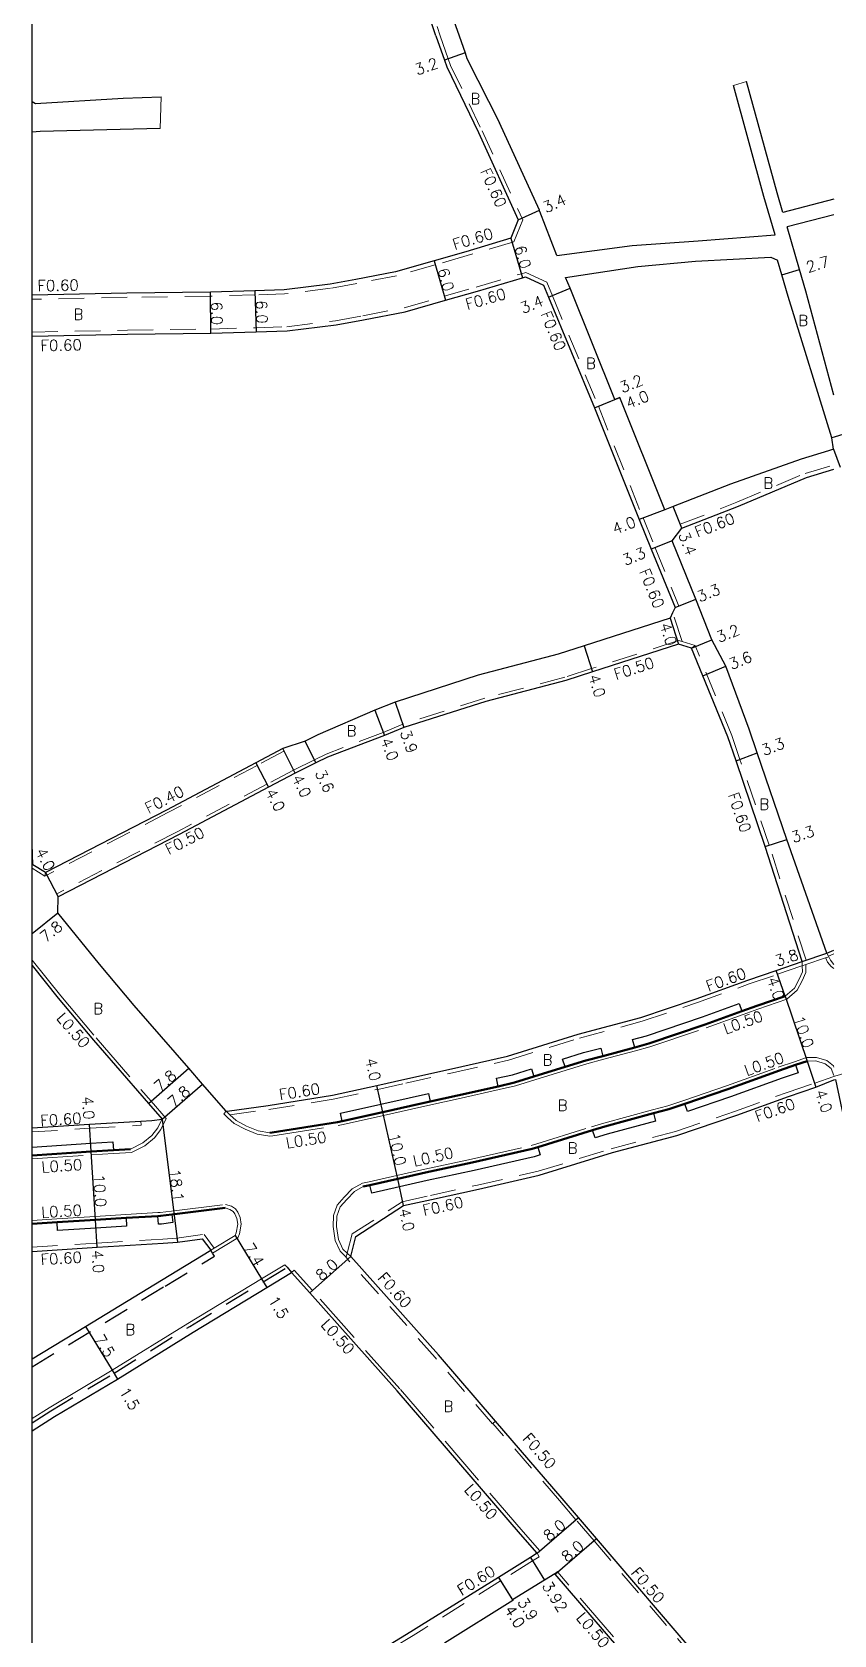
# Model space of a CAD drawing. Header units: metres. Extents: x -1600 to -800, y -111003 to -110400.
# Drawn here: x -1600 to -1482.8, y -110879.9 to -110645.8 of the extents above; entities that cross this region are included whole.
import ezdxf

# ---------------------------------------------------------------- set-up
doc = ezdxf.new("R2010")
doc.units = ezdxf.units.M
doc.header["$LTSCALE"] = 2.5
for name, pattern in [('22320', [2.5, 1.5, -1]), ('2233000', [4, 3, -1]), ('51070', [2.5, 1.5, -1])]:
    doc.linetypes.add(name, pattern=pattern)
for name, color, linetype, lineweight in [('2101000', 177, 'Continuous', 30), ('2102000', 191, 'Continuous', 30), ('2102001', 191, 'Continuous', 9), ('2213000', 6, 'Continuous', 9), ('2227000', 3, 'Continuous', 50), ('2232000', 4, '22320', 9), ('2233000', 62, '2233000', 9), ('9201100', 215, 'Continuous', 30), ('9203500', 155, 'Continuous', 30)]:
    doc.layers.add(name, color=color, linetype=linetype, lineweight=lineweight)
for name, color, linetype in [('2236100', 96, 'Continuous'), ('5107000', 24, '51070'), ('9201500', 222, 'Continuous'), ('9202100', 82, 'Continuous'), ('999', 7, 'Continuous')]:
    doc.layers.add(name, color=color, linetype=linetype)
doc.styles.add('Dm_Anotation', font='txt.shx', dxfattribs={"bigfont": 'pscdm.shx'})

msp = doc.modelspace()

# ---------------------------------------------------------------- linework, layer by layer
at = {"layer": '2101000'}
for points in [[(-1540.99, -110646.3), (-1541.38, -110645.15), (-1545.35, -110633.45), (-1546.8, -110628.9), (-1551.21, -110613.19), (-1562.09, -110582.74), (-1570.2, -110556.97), (-1572.84, -110556.05)], [(-1542.72, -110631.49), (-1542.42, -110632.43), (-1538.35, -110644.12), (-1537.59, -110646.3)], [(-1540.99, -110646.3), (-1539.73, -110649.87), (-1539.38, -110650.87), (-1534.76, -110660.44), (-1528.93, -110673.21), (-1530.01, -110675.9), (-1536.59, -110677.86), (-1541.23, -110679.18), (-1546.86, -110680.78), (-1552.66, -110681.91), (-1556.45, -110682.59), (-1563.16, -110683.43), (-1567.42, -110683.56), (-1573.94, -110683.76), (-1586.13, -110683.91), (-1600, -110684.2)], [(-1537.59, -110646.3), (-1536.71, -110648.81), (-1536.43, -110649.61), (-1531.67, -110659.03)], [(-1523.28, -110678.39), (-1525.76, -110671.98), (-1525.84, -110671.79), (-1531.67, -110659.03)], [(-1482.79, -110698.82), (-1486.89, -110683.64), (-1487.82, -110680.46), (-1489.65, -110674.23)], [(-1482.86, -110706.72), (-1483.11, -110705.03), (-1489.48, -110684.42), (-1490.42, -110681.22), (-1491.04, -110679.1)], [(-1600, -110690.2), (-1586.03, -110689.91), (-1573.86, -110689.76), (-1567.24, -110689.56), (-1562.69, -110689.42), (-1555.55, -110688.52), (-1551.55, -110687.81), (-1545.46, -110686.63), (-1539.58, -110684.95), (-1534.91, -110683.62), (-1528.3, -110681.65), (-1527.87, -110681.52), (-1525.24, -110682.73)], [(-1525.24, -110682.73), (-1524.5, -110684.51), (-1517.78, -110700.65), (-1511.26, -110716.97), (-1509.49, -110721.32), (-1506.02, -110729.84)], [(-1507.52, -110715.54), (-1514.07, -110699.16), (-1514.81, -110699.46), (-1521.36, -110683.2), (-1522.02, -110681.62)], [(-1482.86, -110706.72), (-1483.58, -110706.94), (-1487.6, -110708.14)], [(-1487.6, -110708.14), (-1497.93, -110711.83), (-1506.28, -110715.06), (-1507.52, -110715.54)], [(-1506.43, -110720.07), (-1505.05, -110718.23), (-1496.74, -110715.02), (-1486.8, -110710.82), (-1482.79, -110709.64)], [(-1500.64, -110734.56), (-1502.96, -110728.6), (-1506.43, -110720.07)], [(-1506.02, -110729.84), (-1506.37, -110730.59), (-1506.74, -110731.38), (-1519.31, -110735.43), (-1523.11, -110736.66), (-1534.79, -110739.71), (-1546.94, -110743.68), (-1549.91, -110744.81), (-1558.22, -110748.45), (-1560.06, -110749.35), (-1563.36, -110750.45), (-1567.31, -110752.54), (-1580.33, -110759.44), (-1598.01, -110768.55)], [(-1483.83, -110780.32), (-1489.7, -110763.7), (-1494.02, -110751.05), (-1495.2, -110747.58), (-1498.62, -110738.42), (-1500.64, -110734.56)], [(-1503.6, -110735.77), (-1505.51, -110735.19), (-1518.08, -110739.24), (-1521.99, -110740.5), (-1533.66, -110743.55), (-1545.65, -110747.36), (-1548.49, -110748.55), (-1556.81, -110751.71), (-1558.51, -110752.54), (-1561.55, -110754.02), (-1565.43, -110756.08), (-1578.48, -110762.99), (-1596.17, -110772.1)], [(-1487.43, -110781.54), (-1492.83, -110764.74), (-1497.09, -110752.24), (-1498.29, -110748.74), (-1501.95, -110739.79), (-1503.6, -110735.77)], [(-1598.01, -110768.55), (-1599.88, -110767.4), (-1600, -110764.41)], [(-1571.64, -110803.42), (-1575.09, -110799.45), (-1577.09, -110797.15), (-1585.09, -110787.97), (-1590.16, -110781.93), (-1596.21, -110774.41), (-1596.17, -110772.1)], [(-1571.64, -110803.42), (-1571.47, -110803.4), (-1565.48, -110802.56), (-1556.09, -110801.09), (-1549.61, -110799.64), (-1545.5, -110798.72), (-1538.7, -110797.24), (-1530.53, -110795.37), (-1520.17, -110792.17), (-1511, -110789.71), (-1502.94, -110786.98), (-1495.4, -110784.26), (-1491.23, -110782.84), (-1487.43, -110781.54)], [(-1483.83, -110780.32), (-1482.79, -110779.88)], [(-1600, -110782.14), (-1596.18, -110786.88), (-1591.02, -110793.04), (-1582.98, -110802.27), (-1580.98, -110804.57)], [(-1553.43, -110824.63), (-1552.69, -110821.72), (-1545.69, -110817.21), (-1541.63, -110816.3), (-1534.77, -110814.81), (-1525.86, -110812.77), (-1515.18, -110809.47), (-1505.77, -110806.94), (-1497, -110803.97), (-1489.44, -110801.25), (-1485.42, -110799.88), (-1482.79, -110798.83)], [(-1482.79, -110798.83), (-1482.56, -110798.79), (-1479.16, -110814.89), (-1478.46, -110818.91), (-1475.66, -110834.99), (-1475.35, -110848.55), (-1474.79, -110855.31), (-1474.56, -110856.95), (-1473.77, -110859.74), (-1469.72, -110870.44), (-1468.02, -110876.18), (-1464.82, -110888.14), (-1462.26, -110898.35), (-1462.42, -110899.44), (-1465.28, -110914.69), (-1465.41, -110915.3)], [(-1600, -110805.85), (-1591.6, -110805.31), (-1584.11, -110804.86), (-1582.49, -110804.76), (-1580.98, -110804.57)], [(-1600, -110823.89), (-1590.49, -110823.28), (-1580.84, -110822.69), (-1578.75, -110822.54), (-1575.13, -110822.05)], [(-1600, -110839.61), (-1592.17, -110834.85), (-1581.06, -110828.09), (-1573.87, -110823.73)], [(-1575.13, -110822.05), (-1573.87, -110823.73)], [(-1493.93, -110893.27), (-1502.85, -110882.97), (-1517.48, -110865.84), (-1520.12, -110862.77), (-1522.53, -110859.97), (-1532.25, -110848.7), (-1540.61, -110839.01), (-1553.43, -110824.63)], [(-1600, -110850.1), (-1596.72, -110848.02), (-1587.5, -110842.54), (-1576.44, -110835.7), (-1565.7, -110829.18), (-1562.06, -110826.97)], [(-1526.18, -110867.99), (-1528.59, -110865.19), (-1546.63, -110844.28), (-1559.4, -110829.96), (-1562.06, -110826.97)], [(-1526.18, -110867.99), (-1527.16, -110868.6), (-1531.83, -110871.51), (-1543.08, -110878.51), (-1544.63, -110879.48), (-1547.66, -110881.34), (-1560.68, -110889.35), (-1574.21, -110897.66), (-1579.79, -110901.09), (-1593.22, -110909.4), (-1596.21, -110909.19)], [(-1523.59, -110871), (-1525.09, -110871.93), (-1529.76, -110874.81), (-1529.71, -110874.9), (-1539.7, -110881.12)], [(-1500.01, -110898.46), (-1508.84, -110888.12), (-1523.54, -110871.06), (-1523.59, -110871)]]:
    msp.add_lwpolyline(points, dxfattribs=at)
at = {"layer": '2102000'}
for points in [[(-1490.27, -110672.12), (-1491.11, -110669.26), (-1495.56, -110652.99)], [(-1600, -110655.91), (-1599.5, -110656.21), (-1586.67, -110655.44), (-1581.15, -110655.22)], [(-1491.4, -110675.37), (-1493.03, -110669.81), (-1497.47, -110653.57)], [(-1581.26, -110659.84), (-1598.81, -110660.31), (-1600, -110660.38)], [(-1482.79, -110670.19), (-1490.27, -110672.12)], [(-1482.79, -110672.46), (-1489.65, -110674.23)], [(-1523.28, -110678.39), (-1512.3, -110676.95), (-1502.62, -110676.25), (-1491.4, -110675.37)], [(-1522.02, -110681.62), (-1511.45, -110680.03), (-1503.04, -110679.25), (-1492.02, -110678.67), (-1491.04, -110679.1)]]:
    msp.add_lwpolyline(points, dxfattribs=at)
at = {"layer": '2102001'}
for points in [[(-1497.47, -110653.57), (-1495.56, -110652.99)], [(-1581.26, -110659.84), (-1581.15, -110655.22)]]:
    msp.add_lwpolyline(points, dxfattribs=at)
at = {"layer": '2213000'}
for points in [[(-1487.43, -110781.54), (-1487.42, -110782.17), (-1487.4, -110783.06), (-1487.88, -110784.14), (-1488.56, -110785.43), (-1489.94, -110786.63)], [(-1482.79, -110782), (-1483.29, -110781.35), (-1483.55, -110780.85), (-1483.6, -110780.76), (-1483.83, -110780.32)], [(-1482.79, -110798.22), (-1483.22, -110797.16), (-1484.09, -110796.47), (-1485.44, -110796.07), (-1486.71, -110796.09)], [(-1585.59, -110808.95), (-1583.8, -110808.05), (-1582.47, -110806.96), (-1581.62, -110805.85), (-1581.3, -110805.22), (-1580.98, -110804.57)], [(-1565.26, -110806.56), (-1566.95, -110806.28), (-1568.66, -110805.6), (-1570.17, -110804.79), (-1571.07, -110803.95), (-1571.64, -110803.42)], [(-1551.61, -110814.43), (-1552.89, -110815.15), (-1554.01, -110816.31), (-1554.98, -110817.39), (-1555.44, -110818.75), (-1555.48, -110820.24), (-1555.23, -110822.15), (-1554.56, -110823.56), (-1553.93, -110824.16), (-1553.43, -110824.63)], [(-1573.87, -110823.73), (-1573.36, -110823.42), (-1570.32, -110821.57), (-1570.16, -110821.19), (-1569.94, -110819.93), (-1570.08, -110819.1), (-1570.34, -110818.43), (-1570.62, -110818.05), (-1571.08, -110817.75), (-1571.77, -110817.54)], [(-1562.06, -110826.97), (-1562.73, -110826.21), (-1563.07, -110825.84), (-1566.48, -110827.9), (-1577.22, -110834.42), (-1588.28, -110841.26), (-1597.51, -110846.75), (-1600, -110848.32)]]:
    msp.add_lwpolyline(points, dxfattribs=at)
at = {"layer": '2227000'}
for points in [[(-1565.26, -110806.56), (-1564.89, -110806.51), (-1555.34, -110805.02), (-1554.65, -110804.86), (-1548.74, -110803.54), (-1544.64, -110802.63), (-1541.81, -110802.01), (-1537.83, -110801.14), (-1531.86, -110799.78), (-1529.49, -110799.24), (-1526.64, -110798.36), (-1522.1, -110796.95), (-1519.06, -110796.02), (-1516.58, -110795.35), (-1511.92, -110794.1), (-1509.84, -110793.54), (-1501.62, -110790.75), (-1496.24, -110788.82), (-1494.07, -110788.04), (-1489.94, -110786.63)], [(-1551.61, -110814.43), (-1550.61, -110814.21), (-1546.56, -110813.3), (-1542.49, -110812.39), (-1535.65, -110810.9), (-1526.9, -110808.9), (-1526.09, -110808.65), (-1518.07, -110806.18), (-1516.29, -110805.63), (-1509.17, -110803.71), (-1506.93, -110803.11), (-1504.6, -110802.32), (-1498.32, -110800.19), (-1490.76, -110797.47), (-1488.4, -110796.66), (-1486.71, -110796.09)], [(-1600, -110809.86), (-1591.34, -110809.3), (-1588.11, -110809.11), (-1585.59, -110808.95)], [(-1600, -110819.88), (-1596.34, -110819.64), (-1590.73, -110819.28), (-1586.25, -110819.01), (-1581.6, -110818.73), (-1581.21, -110818.71), (-1579.55, -110818.5), (-1571.77, -110817.54)]]:
    msp.add_lwpolyline(points, dxfattribs=at)
at = {"layer": '2232000'}
for points in [[(-1572.22, -110555.63), (-1569.71, -110556.51), (-1561.52, -110582.55), (-1550.64, -110613.01), (-1546.23, -110628.72), (-1544.78, -110633.26), (-1540.81, -110644.96), (-1540.35, -110646.3)], [(-1540.35, -110646.3), (-1539.17, -110649.67), (-1538.83, -110650.64), (-1534.22, -110660.19), (-1528.28, -110673.19), (-1529.57, -110676.39), (-1536.42, -110678.43), (-1541.06, -110679.76), (-1546.72, -110681.37), (-1552.55, -110682.5), (-1556.36, -110683.18), (-1563.11, -110684.03), (-1567.41, -110684.16), (-1573.93, -110684.36), (-1586.12, -110684.51), (-1600, -110684.8)], [(-1600, -110689.6), (-1586.04, -110689.31), (-1573.88, -110689.16), (-1567.26, -110688.96), (-1562.74, -110688.82), (-1555.64, -110687.93), (-1551.66, -110687.22), (-1545.6, -110686.04), (-1539.75, -110684.37), (-1535.07, -110683.04), (-1528.47, -110681.07), (-1527.83, -110680.88), (-1524.77, -110682.29), (-1523.94, -110684.28), (-1517.23, -110700.42), (-1510.7, -110716.74), (-1508.93, -110721.09), (-1505.46, -110729.62)], [(-1505.27, -110717.67), (-1496.97, -110714.46), (-1487, -110710.25), (-1482.79, -110709.01)], [(-1505.05, -110718.23), (-1505.27, -110717.67)], [(-1506.02, -110729.84), (-1505.46, -110729.62)], [(-1505.66, -110734.71), (-1506.74, -110731.38)], [(-1505, -110734.82), (-1506.37, -110730.59)], [(-1503.1, -110735.4), (-1505, -110734.82), (-1505.51, -110734.66), (-1505.66, -110734.71), (-1518.23, -110738.76), (-1522.13, -110740.02), (-1533.8, -110743.07), (-1545.82, -110746.89), (-1548.67, -110748.08), (-1557, -110751.25), (-1558.73, -110752.09), (-1561.78, -110753.57), (-1565.67, -110755.63), (-1578.71, -110762.54), (-1596.4, -110771.66)], [(-1503.6, -110735.77), (-1503.1, -110735.4)], [(-1486.86, -110781.35), (-1492.26, -110764.55), (-1496.53, -110752.05), (-1497.73, -110748.53), (-1503.1, -110735.4)], [(-1482.79, -110798.32), (-1482.68, -110798.3), (-1479.2, -110797.29), (-1478.88, -110797.2), (-1478.69, -110797.12), (-1473.97, -110795.33), (-1464.99, -110791.9), (-1440, -110783.42), (-1435.54, -110781.85), (-1435.05, -110781.67), (-1431.87, -110780.55), (-1431.57, -110780.45), (-1431.35, -110780.37), (-1424.9, -110778.1), (-1397.42, -110768.43), (-1372.65, -110759.7), (-1350.97, -110752.06), (-1331.44, -110745.23), (-1317.45, -110740.24), (-1313.93, -110738.96)], [(-1563.18, -110750.81), (-1563.2, -110750.82), (-1567.12, -110752.9), (-1580.15, -110759.8), (-1598.13, -110769.06)], [(-1563.18, -110750.81), (-1563.36, -110750.45)], [(-1598.13, -110769.06), (-1600, -110767.91)], [(-1598.13, -110769.06), (-1598.01, -110768.55)], [(-1596.4, -110771.66), (-1596.17, -110772.1)], [(-1487.43, -110781.54), (-1486.86, -110781.35), (-1483.83, -110780.32)], [(-1487.42, -110782.17), (-1486.92, -110782), (-1484.03, -110781.02), (-1483.55, -110780.85)], [(-1483.55, -110780.85), (-1483.6, -110780.76), (-1483.83, -110780.32)], [(-1483.6, -110780.76), (-1482.79, -110780.41)], [(-1571.07, -110803.95), (-1565.39, -110803.15), (-1555.98, -110801.67), (-1549.48, -110800.22), (-1545.37, -110799.31), (-1538.57, -110797.82), (-1530.37, -110795.95), (-1520, -110792.75), (-1510.82, -110790.28), (-1502.74, -110787.54), (-1495.2, -110784.83), (-1491.04, -110783.41), (-1487.42, -110782.17)], [(-1554.09, -110824.8), (-1554.07, -110824.72), (-1553.93, -110824.16), (-1553.22, -110821.35), (-1545.92, -110816.64), (-1541.76, -110815.71), (-1534.9, -110814.22), (-1526.02, -110812.19), (-1515.35, -110808.89), (-1505.94, -110806.37), (-1497.2, -110803.4), (-1489.64, -110800.68), (-1485.61, -110799.31), (-1482.79, -110798.32)], [(-1584.07, -110805.46), (-1584.11, -110804.86)], [(-1571.07, -110803.95), (-1571.64, -110803.42)], [(-1600, -110806.45), (-1591.57, -110805.91), (-1584.07, -110805.46)], [(-1600, -110823.28), (-1590.52, -110822.68), (-1580.88, -110822.09), (-1578.82, -110821.94), (-1574.86, -110821.41)], [(-1574.86, -110821.41), (-1573.36, -110823.42)], [(-1573.87, -110823.73), (-1573.36, -110823.42)], [(-1532.71, -110849.09), (-1541.06, -110839.4), (-1554.09, -110824.8)], [(-1532.71, -110849.09), (-1532.63, -110849.02), (-1532.25, -110848.7)], [(-1494.3, -110893.6), (-1503.23, -110883.3), (-1517.86, -110866.16), (-1520.5, -110863.09), (-1522.91, -110860.3), (-1532.63, -110849.02)], [(-1525.86, -110868.5), (-1526.84, -110869.11), (-1531.52, -110872.02), (-1542.76, -110879.02), (-1544.32, -110879.99), (-1547.35, -110881.85), (-1560.37, -110889.86), (-1579.47, -110901.6), (-1593.07, -110910.01), (-1596.34, -110909.78)], [(-1526.18, -110867.99), (-1525.86, -110868.5)]]:
    msp.add_lwpolyline(points, dxfattribs=at)
at = {"layer": '2233000'}
for points in [[(-1600, -110781.34), (-1595.8, -110786.56), (-1590.64, -110792.71), (-1582.6, -110801.95), (-1580.38, -110804.5)], [(-1482.79, -110782.59), (-1483.21, -110782.26), (-1483.72, -110781.62), (-1483.99, -110781.08), (-1484.03, -110781.02)], [(-1486.92, -110782), (-1486.92, -110782.17), (-1486.9, -110783.16), (-1487.43, -110784.35), (-1488.16, -110785.74), (-1489.68, -110787.07)], [(-1565.26, -110807.07), (-1564.82, -110807.01), (-1555.25, -110805.51), (-1554.54, -110805.35), (-1548.63, -110804.03), (-1544.53, -110803.12), (-1541.71, -110802.5), (-1537.72, -110801.63), (-1531.75, -110800.26), (-1529.36, -110799.72), (-1526.5, -110798.83), (-1521.95, -110797.43), (-1518.92, -110796.5), (-1516.45, -110795.83), (-1511.79, -110794.58), (-1509.69, -110794.02), (-1501.46, -110791.23), (-1496.07, -110789.29), (-1493.91, -110788.51), (-1489.68, -110787.07)], [(-1551.72, -110813.94), (-1550.72, -110813.72), (-1546.67, -110812.81), (-1542.6, -110811.9), (-1535.75, -110810.41), (-1527.03, -110808.42), (-1526.24, -110808.17), (-1518.22, -110805.7), (-1516.43, -110805.15), (-1509.3, -110803.23), (-1507.08, -110802.63), (-1504.76, -110801.85), (-1498.49, -110799.72), (-1490.93, -110797), (-1488.56, -110796.19), (-1486.8, -110795.59)], [(-1482.79, -110796.97), (-1482.86, -110796.8), (-1483.85, -110796.01), (-1485.37, -110795.57), (-1486.8, -110795.59)], [(-1585.46, -110809.45), (-1583.52, -110808.47), (-1582.11, -110807.31), (-1581.2, -110806.11), (-1580.38, -110804.5)], [(-1571.98, -110803.78), (-1571.64, -110803.42)], [(-1565.26, -110807.07), (-1567.08, -110806.76), (-1568.87, -110806.06), (-1570.46, -110805.19), (-1571.41, -110804.31), (-1571.98, -110803.78)], [(-1600, -110810.36), (-1591.31, -110809.8), (-1588.08, -110809.61), (-1585.46, -110809.45)], [(-1551.72, -110813.94), (-1553.2, -110814.75), (-1554.37, -110815.97), (-1555.42, -110817.13), (-1555.94, -110818.66), (-1555.98, -110820.27), (-1555.72, -110822.3), (-1554.97, -110823.86), (-1554.07, -110824.72)], [(-1600, -110819.38), (-1596.37, -110819.14), (-1590.77, -110818.78), (-1586.28, -110818.51), (-1581.63, -110818.23), (-1581.25, -110818.21), (-1579.61, -110818.01), (-1571.72, -110817.03)], [(-1573.61, -110824.16), (-1569.92, -110821.92), (-1569.68, -110821.33), (-1569.43, -110819.93), (-1569.59, -110818.96), (-1569.9, -110818.18), (-1570.28, -110817.68), (-1570.87, -110817.29), (-1571.72, -110817.03)], [(-1562.06, -110826.97), (-1561.68, -110826.64)], [(-1525.8, -110867.66), (-1528.21, -110864.87), (-1546.25, -110843.95), (-1559.03, -110829.62), (-1561.68, -110826.64)], [(-1526.18, -110867.99), (-1525.8, -110867.66)], [(-1523.59, -110871), (-1523.21, -110870.67)], [(-1499.64, -110898.13), (-1508.47, -110887.79), (-1523.16, -110870.73), (-1523.21, -110870.67)]]:
    msp.add_lwpolyline(points, dxfattribs=at)
at = {"layer": '2236100'}
for points in [[(-1511.92, -110794.1), (-1512.23, -110792.94), (-1510.18, -110792.39), (-1502.02, -110789.62), (-1496.65, -110787.69), (-1496.24, -110788.82), (-1501.62, -110790.75), (-1509.84, -110793.54)], [(-1522.1, -110796.95), (-1522.45, -110795.81), (-1519.39, -110794.86), (-1516.89, -110794.19), (-1516.58, -110795.35), (-1519.06, -110796.02)], [(-1531.86, -110799.78), (-1532.12, -110798.61), (-1529.8, -110798.08), (-1527, -110797.21), (-1526.64, -110798.36), (-1529.49, -110799.24)], [(-1504.6, -110802.32), (-1498.32, -110800.19), (-1490.76, -110797.47), (-1488.4, -110796.66), (-1488.01, -110797.8), (-1490.37, -110798.6), (-1497.93, -110801.33), (-1504.21, -110803.46)], [(-1554.65, -110804.86), (-1554.91, -110803.69), (-1549, -110802.37), (-1544.9, -110801.46), (-1542.07, -110800.84), (-1541.81, -110802.01), (-1544.64, -110802.63), (-1548.74, -110803.54)], [(-1518.07, -110806.18), (-1516.29, -110805.63), (-1509.17, -110803.71), (-1508.86, -110804.87), (-1515.96, -110806.78), (-1517.71, -110807.32)], [(-1550.61, -110814.21), (-1546.56, -110813.3), (-1542.49, -110812.39), (-1535.65, -110810.9), (-1526.9, -110808.9), (-1526.09, -110808.65), (-1525.74, -110809.8), (-1526.59, -110810.06), (-1535.38, -110812.07), (-1542.23, -110813.56), (-1546.3, -110814.47), (-1550.35, -110815.38)], [(-1596.34, -110819.64), (-1590.73, -110819.28), (-1586.25, -110819.01), (-1586.18, -110820.21), (-1590.66, -110820.48), (-1596.26, -110820.84)], [(-1581.6, -110818.73), (-1581.21, -110818.71), (-1579.55, -110818.5), (-1579.4, -110819.69), (-1581.1, -110819.9), (-1581.52, -110819.93)]]:
    msp.add_lwpolyline(points, close=True, dxfattribs=at)
for points in [[(-1600, -110808.65), (-1591.41, -110808.1), (-1588.18, -110807.91), (-1588.11, -110809.11)], [(-1588.11, -110809.11), (-1591.34, -110809.3), (-1600, -110809.86)]]:
    msp.add_lwpolyline(points, dxfattribs=at)
at = {"layer": '5107000'}
for points in [[(-1600, -110840.78), (-1580.54, -110828.95), (-1573.35, -110824.59), (-1573.61, -110824.16), (-1573.87, -110823.73)], [(-1600, -110848.92), (-1597.24, -110847.17), (-1588.02, -110841.68), (-1576.96, -110834.85), (-1566.22, -110828.33), (-1562.73, -110826.21), (-1562.06, -110826.97)]]:
    msp.add_lwpolyline(points, dxfattribs=at)
at = {"layer": '9201100'}
for points in [[(-1536.71, -110648.81), (-1539.73, -110649.87)], [(-1528.93, -110673.21), (-1525.84, -110671.79)], [(-1530.01, -110675.9), (-1528.3, -110681.65)], [(-1541.23, -110679.18), (-1539.58, -110684.95)], [(-1490.42, -110681.22), (-1487.82, -110680.46)], [(-1567.42, -110683.56), (-1567.24, -110689.56)], [(-1524.5, -110684.51), (-1521.36, -110683.2)], [(-1573.86, -110689.76), (-1573.94, -110683.76)], [(-1517.78, -110700.65), (-1514.07, -110699.16)], [(-1517.78, -110700.65), (-1514.81, -110699.46)], [(-1481.01, -110704.4), (-1483.11, -110705.03)], [(-1482.86, -110706.72), (-1481.89, -110709.35)], [(-1507.52, -110715.54), (-1511.26, -110716.97)], [(-1505.05, -110718.23), (-1506.28, -110715.06)], [(-1506.43, -110720.07), (-1509.49, -110721.32)], [(-1506.02, -110729.84), (-1502.96, -110728.6)], [(-1506.74, -110731.38), (-1505.51, -110735.19)], [(-1503.6, -110735.77), (-1500.64, -110734.56)], [(-1519.31, -110735.43), (-1518.08, -110739.24)], [(-1501.95, -110739.79), (-1498.62, -110738.42)], [(-1546.94, -110743.68), (-1545.65, -110747.36)], [(-1549.91, -110744.81), (-1548.49, -110748.55)], [(-1561.55, -110754.02), (-1563.36, -110750.45)], [(-1558.51, -110752.54), (-1560.06, -110749.35)], [(-1497.09, -110752.24), (-1494.02, -110751.05)], [(-1567.31, -110752.54), (-1565.43, -110756.08)], [(-1492.83, -110764.74), (-1489.7, -110763.7)], [(-1599.88, -110767.4), (-1600, -110767.4)], [(-1598.01, -110768.55), (-1596.17, -110772.1)], [(-1600, -110777.46), (-1596.21, -110774.41)], [(-1487.43, -110781.54), (-1483.83, -110780.32)], [(-1489.94, -110786.63), (-1491.23, -110782.84)], [(-1489.94, -110786.63), (-1486.71, -110796.09)], [(-1582.98, -110802.27), (-1577.09, -110797.15)], [(-1486.71, -110796.09), (-1485.42, -110799.88)], [(-1580.98, -110804.57), (-1575.09, -110799.45)], [(-1548.74, -110803.54), (-1549.61, -110799.64)], [(-1591.34, -110809.3), (-1591.6, -110805.31)], [(-1580.98, -110804.57), (-1578.75, -110822.54)], [(-1546.56, -110813.3), (-1548.74, -110803.54)], [(-1590.73, -110819.28), (-1591.34, -110809.3)], [(-1545.69, -110817.21), (-1546.56, -110813.3)], [(-1590.49, -110823.28), (-1590.73, -110819.28)], [(-1570.32, -110821.57), (-1566.48, -110827.9)], [(-1553.43, -110824.63), (-1559.4, -110829.96)], [(-1566.48, -110827.9), (-1565.7, -110829.18)], [(-1592.17, -110834.85), (-1588.28, -110841.26)], [(-1588.28, -110841.26), (-1587.5, -110842.54)], [(-1526.18, -110867.99), (-1520.12, -110862.77)], [(-1523.54, -110871.06), (-1517.48, -110865.84)], [(-1527.16, -110868.6), (-1525.09, -110871.93)], [(-1531.83, -110871.51), (-1529.71, -110874.9)], [(-1531.83, -110871.51), (-1529.76, -110874.81)]]:
    msp.add_lwpolyline(points, dxfattribs=at)
at = {"layer": '999'}
msp.add_lwpolyline([(-1600, -110400), (-800, -110400), (-800, -111000), (-1600, -111000)], close=True, dxfattribs=at)

# ---------------------------------------------------------------- texts
at = {"layer": '9201500', "style": 'Dm_Anotation'}
for s, rotation, p in [('3.2', 19.2096, (-1543.72, -110652.1)), ('3.4', 24.5605, (-1524.87, -110672.23)), ('6.0', 286.6155, (-1529.52, -110677.21)), ('2.7', 16.3332, (-1486.59, -110680.93)), ('6.0', 285.8963, (-1540.75, -110680.5)), ('6.0', 270.7225, (-1573.82, -110685.16)), ('6.0', 271.7202, (-1567.28, -110684.96)), ('3.4', 22.5945, (-1528.25, -110686.94)), ('3.2', 21.8087, (-1513.73, -110698.51)), ('4.0', 21.8087, (-1512.83, -110700.82)), ('4.0', 20.8721, (-1514.8, -110719.17)), ('3.3', 22.17, (-1513.31, -110723.74)), ('3.4', 291.1857, (-1505.55, -110719.17)), ('3.3', 22.1554, (-1502.41, -110729.08)), ('4.0', 287.9072, (-1508.28, -110732.34)), ('3.2', 22.27, (-1499.59, -110735)), ('3.6', 22.2551, (-1497.76, -110738.94)), ('4.0', 287.8717, (-1518.72, -110739.87)), ('4.0', 290.8285, (-1549.09, -110749.21)), ('3.9', 289.4532, (-1546.25, -110748.05)), ('3.3', 21.2171, (-1493.03, -110751.52)), ('3.6', 295.9214, (-1558.7, -110753.98)), ('4.0', 296.9105, (-1562.08, -110754.74)), ('4.0', 297.9058, (-1565.95, -110756.8)), ('3.3', 18.3372, (-1488.73, -110764.23)), ('4.0', 297.2584, (-1599.54, -110765.46)), ('7.8', 38.8384, (-1598.04, -110778.85)), ('3.8', 18.8319, (-1491.08, -110782.31)), ('4.0', 288.8318, (-1492.6, -110784.09)), ('10.0', 288.8318, (-1488.75, -110789.81)), ('4.0', 282.5876, (-1551.29, -110795.81)), ('7.8', 41.0382, (-1581.31, -110800.69)), ('7.8', 41.0362, (-1579.31, -110802.99)), ('4.0', 288.8319, (-1485.6, -110800.57)), ('4.0', 273.8208, (-1592.68, -110801.27)), ('10.0', 282.5876, (-1547.9, -110806.84)), ('18.1', 277.0523, (-1579.96, -110811.95)), ('10.0', 273.458, (-1591.03, -110812.69)), ('4.0', 282.5876, (-1546.38, -110817.77)), ('4.0', 273.5617, (-1591.26, -110823.72)), ('7.4', 301.2493, (-1569.14, -110823.32)), ('8.0', 41.7164, (-1557.67, -110828.29)), ('1.5', 301.2654, (-1565.53, -110831.01)), ('7.5', 301.2909, (-1590.97, -110836.63)), ('1.5', 301.2909, (-1587.32, -110844.36)), ('8.0', 40.7346, (-1524.43, -110866.35)), ('8.0', 40.7346, (-1521.78, -110869.41)), ('3.92', 301.9068, (-1525.53, -110872.72)), ('3.9', 302.1264, (-1529.12, -110875.1)), ('4.0', 302.1264, (-1531.04, -110876.21))]:
    msp.add_text(s, height=1.6, rotation=rotation, dxfattribs=at).set_placement(p)
at = {"layer": '9202100', "style": 'Dm_Anotation'}
for p in [(-1535.92, -110656.31), (-1593.94, -110687.8), (-1488, -110688.7), (-1519.04, -110694.97), (-1493.1, -110712.46), (-1554.03, -110748.65), (-1493.69, -110759.37), (-1591.04, -110789.22), (-1525.37, -110796.72), (-1523.16, -110803.35), (-1521.7, -110809.6), (-1586.35, -110836.12), (-1539.86, -110847.33)]:
    msp.add_text('B', height=1.6, dxfattribs=at).set_placement(p)
at = {"layer": '9203500', "style": 'Dm_Anotation'}
for s, rotation, p in [('F0.60', 294.5605, (-1534.54, -110666.09)), ('F0.60', 16.6156, (-1538.24, -110677.61)), ('F0.60', 1.1929, (-1599.19, -110683.64)), ('F0.60', 15.8968, (-1536.39, -110686.35)), ('F0.60', 292.5945, (-1525.71, -110686.94)), ('F0.60', 1.1929, (-1598.74, -110692.37)), ('F0.60', 21.153, (-1502.75, -110719.62)), ('F0.60', 292.1554, (-1511.29, -110724.54)), ('F0.50', 17.8735, (-1514.66, -110740.42)), ('F0.40', 27.2585, (-1582.96, -110759.98)), ('F0.60', 288.8456, (-1498.32, -110757.16)), ('F0.50', 27.2585, (-1579.99, -110766)), ('F0.60', 19.8056, (-1501.13, -110785.96)), ('L0.50', 19.8056, (-1498.62, -110792.19)), ('L0.50', 311.0461, (-1596.53, -110789.88)), ('L0.50', 19.8056, (-1495.54, -110798.27)), ('F0.60', 8.9088, (-1563.77, -110801.81)), ('F0.60', 19.8056, (-1493.98, -110805.02)), ('F0.60', 3.665, (-1598.74, -110805.6)), ('L0.50', 8.9088, (-1562.76, -110808.86)), ('L0.50', 12.5877, (-1544.11, -110811.51)), ('L0.50', 3.6651, (-1598.57, -110812.38)), ('L0.50', 3.4581, (-1598.62, -110819.01)), ('F0.60', 12.5877, (-1542.72, -110818.73)), ('F0.60', 3.4581, (-1598.7, -110825.89)), ('F0.60', 311.7166, (-1549.59, -110827.83)), ('L0.50', 311.7166, (-1557.89, -110834.65)), ('F0.50', 310.7858, (-1528.42, -110851.29)), ('L0.50', 310.7858, (-1536.94, -110858.74)), ('F0.60', 31.904, (-1537.22, -110874.24)), ('F0.50', 310.4803, (-1512.55, -110870.88)), ('L0.50', 310.7346, (-1520.56, -110877.48))]:
    msp.add_text(s, height=1.6, rotation=rotation, dxfattribs=at).set_placement(p)

doc.saveas('drawing.dxf')
